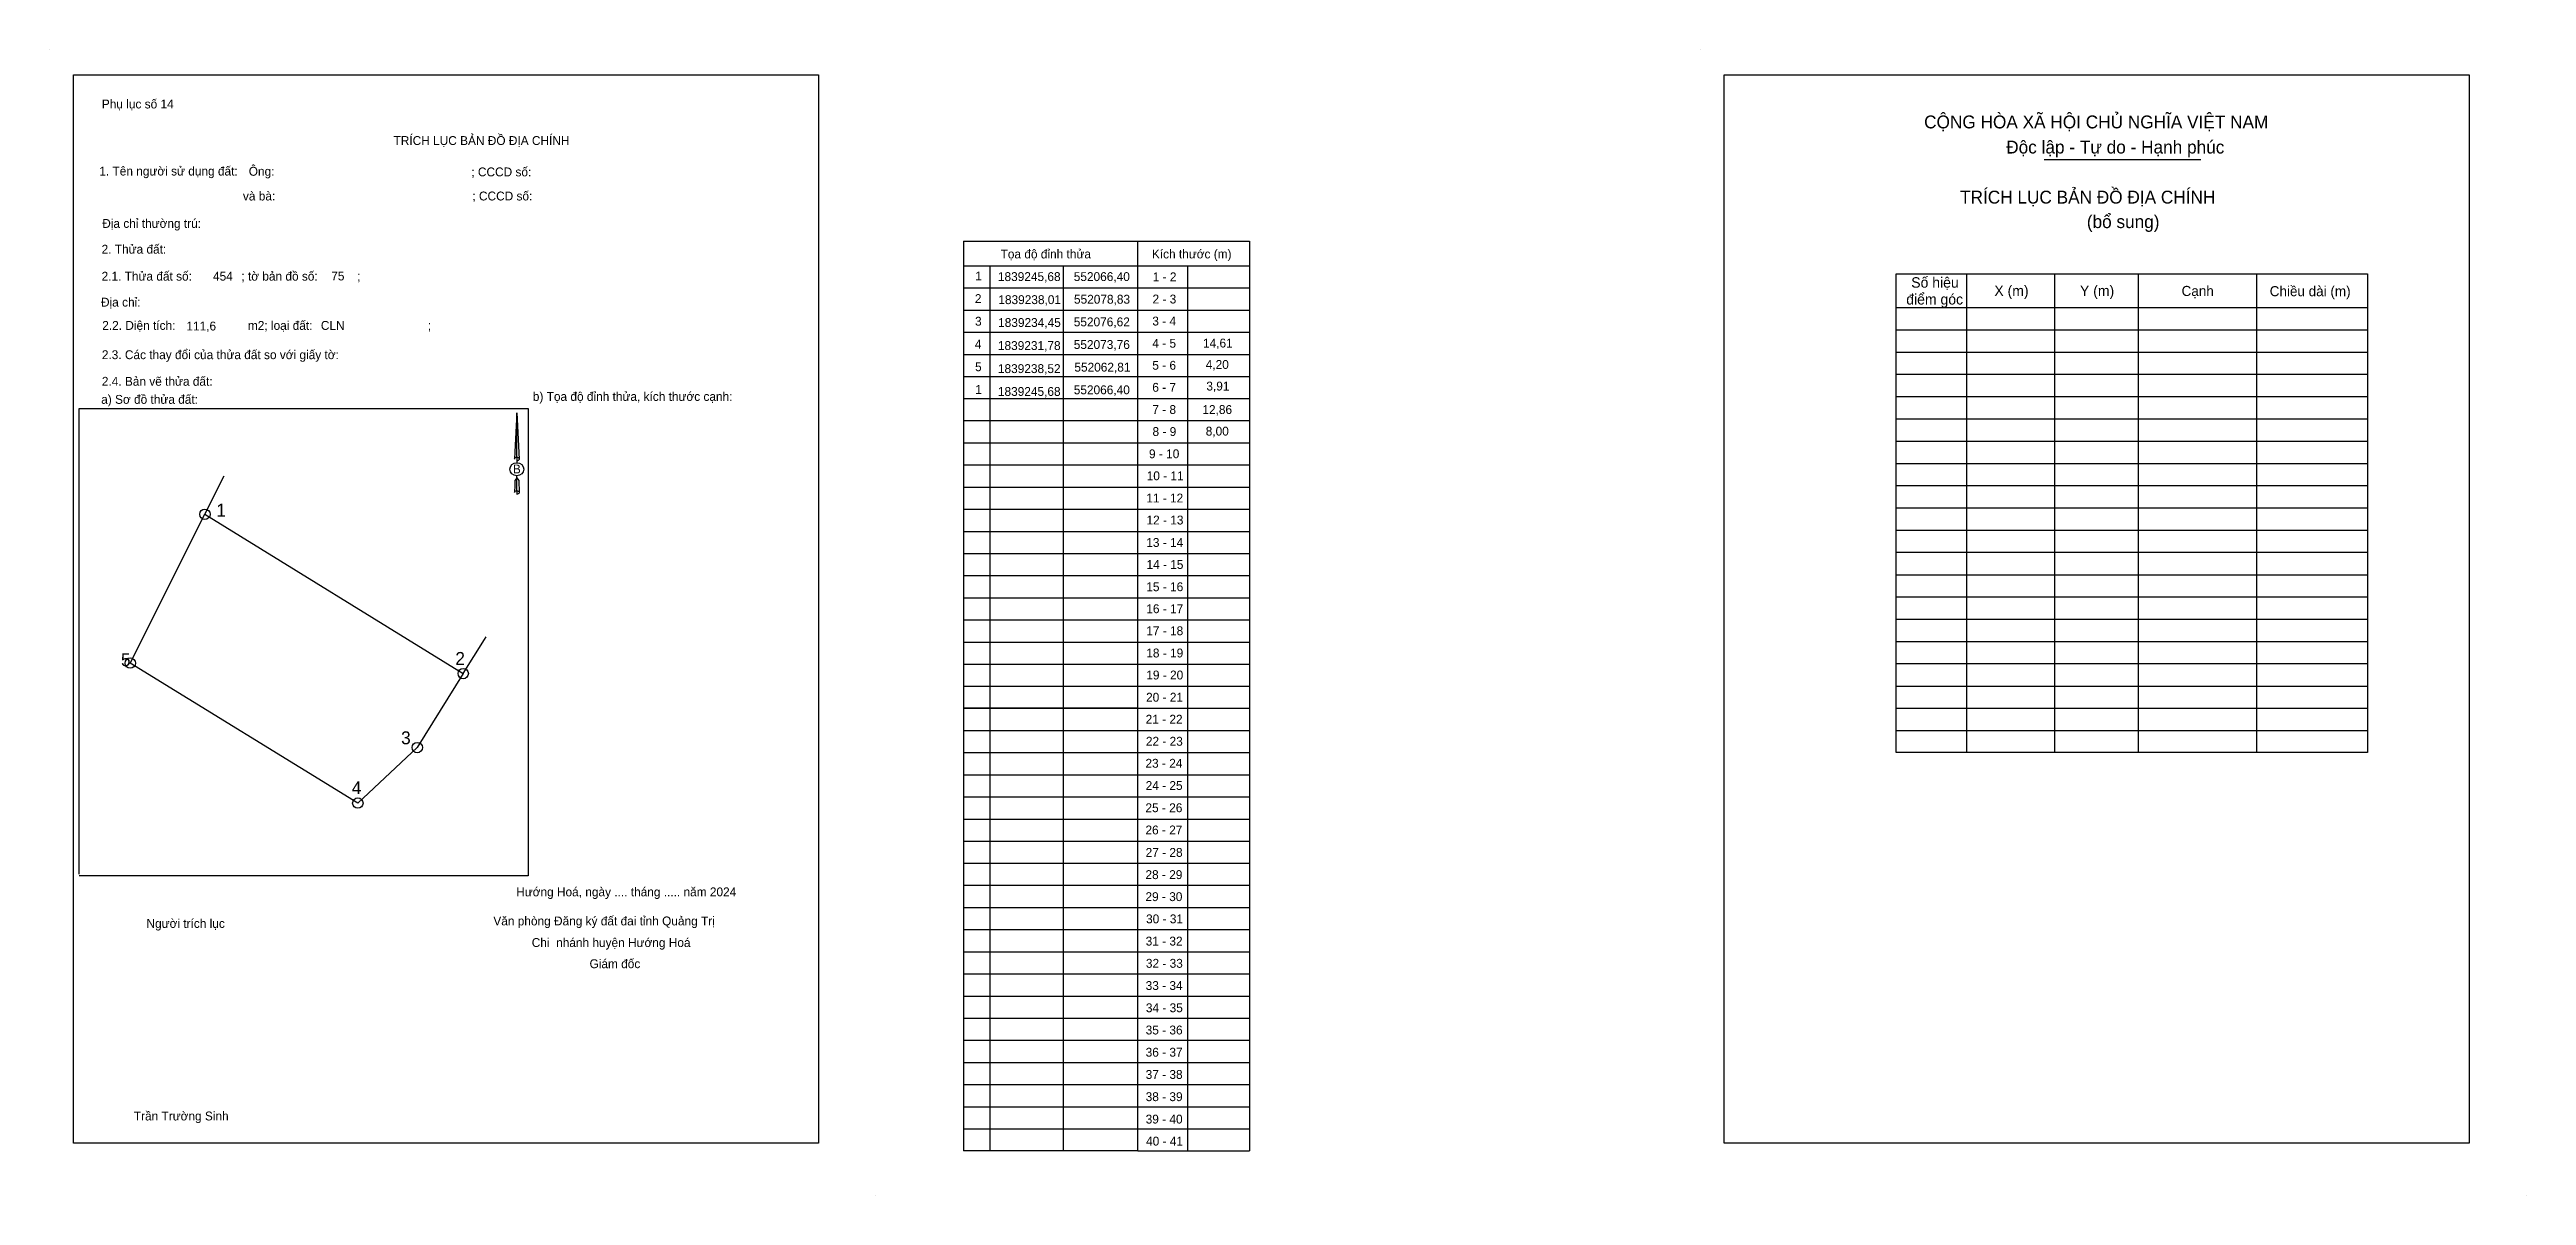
# Model space of a CAD drawing. Extents: x 552059 to 552178, y 1839213 to 1839268.
import ezdxf

# ---------------------------------------------------------------- set-up
doc = ezdxf.new("R2010")
doc.units = 0
for name, color, linetype in [('CanhThua', 7, 'Continuous'), ('hsktNoiDung', 7, 'Continuous'), ('hsktTemplate', 7, 'Continuous'), ('MocDinhThua', 7, 'Continuous'), ('RauThua', 7, 'Continuous'), ('SoHieuDinhThua', 7, 'Continuous')]:
    doc.layers.add(name, color=color, linetype=linetype)

msp = doc.modelspace()

# ---------------------------------------------------------------- linework, layer by layer
at = {"layer": 'CanhThua'}
for p, q in [((552062.81, 1839238.52), (552066.4, 1839245.68)), ((552066.4, 1839245.68), (552078.83, 1839238.01)), ((552073.76, 1839231.78), (552062.81, 1839238.52)), ((552078.83, 1839238.01), (552076.62, 1839234.45)), ((552076.62, 1839234.45), (552073.76, 1839231.78))]:
    msp.add_line(p, q, dxfattribs=at)
at = {"layer": 'hsktTemplate'}
for p, q in [((552058.92, 1839268.06), (552058.92, 1839268.06)), ((552138.36, 1839268.06), (552138.36, 1839268.06)), ((552060.07, 1839266.83), (552095.93, 1839266.83)), ((552060.07, 1839215.41), (552060.07, 1839266.83)), ((552095.93, 1839266.83), (552095.93, 1839215.41)), ((552154.91, 1839262.76), (552162.45, 1839262.76)), ((552102.9, 1839258.83), (552102.9, 1839215.03)), ((552102.9, 1839258.83), (552111.29, 1839258.83)), ((552111.29, 1839215.03), (552111.29, 1839258.83)), ((552111.29, 1839258.83), (552116.66, 1839258.83)), ((552116.66, 1839258.83), (552116.66, 1839215.03)), ((552102.9, 1839256.58), (552116.66, 1839256.58)), ((552102.93, 1839257.64), (552116.66, 1839257.64)), ((552104.17, 1839257.64), (552104.17, 1839236.34)), ((552107.7, 1839257.64), (552107.7, 1839236.34)), ((552113.68, 1839257.64), (552113.68, 1839236.34)), ((552147.78, 1839257.25), (552162.57, 1839257.25)), ((552147.78, 1839234.21), (552147.78, 1839257.25)), ((552151.17, 1839257.25), (552151.17, 1839234.21)), ((552155.4, 1839257.25), (552155.4, 1839234.21)), ((552159.43, 1839257.25), (552159.43, 1839234.21)), ((552162.57, 1839257.25), (552170.47, 1839257.25)), ((552165.13, 1839257.25), (552165.13, 1839234.21)), ((552170.47, 1839257.25), (552170.47, 1839234.21)), ((552102.9, 1839255.51), (552116.66, 1839255.51)), ((552147.78, 1839255.63), (552170.47, 1839255.63)), ((552102.9, 1839254.45), (552116.66, 1839254.45)), ((552147.78, 1839254.56), (552170.47, 1839254.56)), ((552102.9, 1839253.38), (552116.66, 1839253.38)), ((552147.78, 1839253.49), (552170.47, 1839253.49)), ((552102.9, 1839252.32), (552116.66, 1839252.32)), ((552147.78, 1839252.42), (552170.47, 1839252.42)), ((552060.35, 1839250.77), (552081.95, 1839250.77)), ((552060.35, 1839228.36), (552060.35, 1839250.77)), ((552081.95, 1839250.77), (552081.95, 1839228.28)), ((552102.9, 1839251.25), (552116.66, 1839251.25)), ((552147.78, 1839251.35), (552170.47, 1839251.35)), ((552081.41, 1839250.56), (552081.31, 1839248.69)), ((552081.41, 1839250.56), (552081.53, 1839248.34)), ((552081.41, 1839250.56), (552081.53, 1839248.34)), ((552081.41, 1839248.41), (552081.41, 1839250.56)), ((552081.41, 1839250.56), (552081.53, 1839248.34)), ((552102.9, 1839250.19), (552116.66, 1839250.19)), ((552147.78, 1839250.28), (552170.47, 1839250.28)), ((552081.31, 1839248.69), (552081.29, 1839248.34)), ((552081.41, 1839248.41), (552081.41, 1839248.33)), ((552081.41, 1839248.33), (552081.41, 1839248.27)), ((552081.41, 1839248.27), (552081.41, 1839248.18)), ((552081.41, 1839248.27), (552081.41, 1839248.18)), ((552081.41, 1839248.27), (552081.41, 1839248.18)), ((552081.53, 1839248.34), (552081.53, 1839248.34)), ((552102.9, 1839249.12), (552116.66, 1839249.12)), ((552147.78, 1839249.2), (552170.47, 1839249.2)), ((552081.31, 1839247.08), (552081.29, 1839246.73)), ((552081.32, 1839247.31), (552081.31, 1839247.08)), ((552081.41, 1839247.43), (552081.32, 1839247.31)), ((552081.41, 1839247.43), (552081.41, 1839247.53)), ((552081.41, 1839247.43), (552081.41, 1839247.53)), ((552081.41, 1839247.43), (552081.41, 1839247.53)), ((552081.41, 1839247.43), (552081.5, 1839247.31)), ((552081.41, 1839247.43), (552081.5, 1839247.31)), ((552081.41, 1839247.43), (552081.5, 1839247.31)), ((552081.41, 1839246.81), (552081.41, 1839247.43)), ((552081.5, 1839247.31), (552081.53, 1839246.73)), ((552081.5, 1839247.31), (552081.53, 1839246.73)), ((552081.5, 1839247.31), (552081.53, 1839246.73)), ((552102.9, 1839248.06), (552116.66, 1839248.06)), ((552147.78, 1839248.13), (552170.47, 1839248.13)), ((552147.78, 1839247.06), (552170.47, 1839247.06)), ((552081.41, 1839246.81), (552081.41, 1839246.72)), ((552081.41, 1839246.72), (552081.41, 1839246.66)), ((552081.53, 1839246.73), (552081.53, 1839246.73)), ((552102.9, 1839246.99), (552116.66, 1839246.99)), ((552102.9, 1839245.93), (552116.66, 1839245.93)), ((552147.78, 1839245.99), (552170.47, 1839245.99)), ((552102.9, 1839244.86), (552116.66, 1839244.86)), ((552147.78, 1839244.92), (552170.47, 1839244.92)), ((552102.9, 1839243.8), (552116.66, 1839243.8)), ((552147.78, 1839243.85), (552170.47, 1839243.85)), ((552102.9, 1839242.73), (552116.66, 1839242.73)), ((552147.78, 1839242.77), (552170.47, 1839242.77)), ((552102.9, 1839241.66), (552116.66, 1839241.66)), ((552147.78, 1839241.7), (552170.47, 1839241.7)), ((552102.9, 1839240.6), (552116.66, 1839240.6)), ((552147.78, 1839240.63), (552170.47, 1839240.63)), ((552102.9, 1839239.53), (552116.66, 1839239.53)), ((552147.78, 1839239.56), (552170.47, 1839239.56)), ((552102.9, 1839238.47), (552116.66, 1839238.47)), ((552147.78, 1839238.49), (552170.47, 1839238.49)), ((552102.9, 1839237.4), (552116.66, 1839237.4)), ((552111.29, 1839236.34), (552102.9, 1839236.34)), ((552102.93, 1839236.34), (552116.66, 1839236.34)), ((552104.17, 1839236.34), (552104.17, 1839215.03)), ((552107.7, 1839236.34), (552107.7, 1839215.03)), ((552111.29, 1839236.34), (552116.66, 1839236.34)), ((552113.68, 1839236.34), (552113.68, 1839215.03)), ((552147.78, 1839237.41), (552170.47, 1839237.41)), ((552147.78, 1839236.34), (552170.47, 1839236.34)), ((552102.9, 1839235.27), (552116.66, 1839235.27)), ((552147.78, 1839235.28), (552170.47, 1839235.28)), ((552102.9, 1839234.21), (552116.66, 1839234.21)), ((552170.47, 1839234.21), (552147.78, 1839234.21)), ((552102.9, 1839233.14), (552116.66, 1839233.14)), ((552102.9, 1839232.08), (552116.66, 1839232.08)), ((552102.9, 1839231.01), (552116.66, 1839231.01)), ((552102.9, 1839229.95), (552116.66, 1839229.95)), ((552081.95, 1839228.28), (552060.35, 1839228.28)), ((552102.9, 1839228.88), (552116.66, 1839228.88)), ((552102.9, 1839227.82), (552116.66, 1839227.82)), ((552102.9, 1839226.75), (552116.66, 1839226.75)), ((552102.9, 1839225.69), (552116.66, 1839225.69)), ((552102.9, 1839224.62), (552116.66, 1839224.62)), ((552102.9, 1839223.55), (552116.66, 1839223.55)), ((552102.9, 1839222.49), (552116.66, 1839222.49)), ((552102.9, 1839221.42), (552116.66, 1839221.42)), ((552102.9, 1839220.36), (552116.66, 1839220.36)), ((552102.9, 1839219.29), (552116.66, 1839219.29)), ((552102.9, 1839218.23), (552116.66, 1839218.23)), ((552102.9, 1839217.16), (552116.66, 1839217.16)), ((552102.9, 1839216.1), (552116.66, 1839216.1)), ((552095.93, 1839215.41), (552060.07, 1839215.41)), ((552111.29, 1839215.03), (552102.9, 1839215.03)), ((552111.29, 1839215.03), (552116.66, 1839215.03)), ((552098.68, 1839212.89), (552098.68, 1839212.89)), ((552178.12, 1839212.89), (552178.12, 1839212.89))]:
    msp.add_line(p, q, dxfattribs=at)
msp.add_lwpolyline([(552139.51, 1839266.83), (552175.36, 1839266.83), (552175.36, 1839215.41), (552139.51, 1839215.41)], close=True, dxfattribs=at)
for centre, start_param, end_param in [((552081.41, 1839248.34), 1.570796, 3.074452), ((552081.41, 1839248.34), 0.067141, 1.570796), ((552081.41, 1839248.34), 4.712389, 6.283185), ((552081.41, 1839246.73), 2.491069, 3.074278), ((552081.41, 1839246.73), 1.570796, 2.491069), ((552081.41, 1839246.73), 0.067141, 1.570796), ((552081.41, 1839246.73), 4.712389, 6.283185)]:
    msp.add_ellipse(centre, major_axis=(0.121, 0), ratio=0.614131, start_param=start_param, end_param=end_param, dxfattribs=at)
msp.add_ellipse((552081.41, 1839247.85), major_axis=(0.331, 0), ratio=0.952727, dxfattribs=at)
at = {"layer": 'MocDinhThua'}
for centre in [(552066.4, 1839245.68), (552062.81, 1839238.52), (552078.83, 1839238.01), (552076.62, 1839234.45), (552073.76, 1839231.78)]:
    msp.add_circle(centre, 0.25, dxfattribs=at)
at = {"layer": 'RauThua'}
for p, q in [((552066.4, 1839245.68), (552067.33, 1839247.53)), ((552078.83, 1839238.01), (552079.86, 1839239.66)), ((552079.86, 1839239.66), (552079.93, 1839239.78))]:
    msp.add_line(p, q, dxfattribs=at)

# ---------------------------------------------------------------- texts
at = {"layer": 'hsktNoiDung'}
for s, p in [('454', (552066.79, 1839256.93)), ('75', (552072.48, 1839256.94)), ('1', (552103.47, 1839256.94)), ('1839245,68', (552104.56, 1839256.91)), ('552066,40', (552108.21, 1839256.91)), ('2', (552103.45, 1839255.85)), ('1839238,01', (552104.58, 1839255.8)), ('552078,83', (552108.22, 1839255.82)), ('111,6', (552065.51, 1839254.53)), ('CLN', (552071.98, 1839254.56)), ('3', (552103.46, 1839254.76)), ('1839234,45', (552104.57, 1839254.7)), ('552076,62', (552108.21, 1839254.73)), ('4', (552103.45, 1839253.66)), ('5', (552103.46, 1839252.57)), ('1839231,78', (552104.56, 1839253.59)), ('552073,76', (552108.21, 1839253.64)), ('552062,81', (552108.24, 1839252.55)), ('14,61', (552114.43, 1839253.71)), ('4,20', (552114.56, 1839252.68)), ('1', (552103.47, 1839251.48)), ('1839238,52', (552104.56, 1839252.48)), ('1839245,68', (552104.56, 1839251.38)), ('552066,40', (552108.21, 1839251.46)), ('3,91', (552114.59, 1839251.64)), ('12,86', (552114.4, 1839250.51)), ('8,00', (552114.56, 1839249.47))]:
    msp.add_text(s, height=0.427, dxfattribs=at).set_placement(p)
at = {"layer": 'hsktTemplate'}
for s, height, p in [('Phụ lục số 14', 0.4267, (552061.44, 1839265.22)), ('CỘNG HÒA XÃ HỘI CHỦ NGHĨA VIỆT NAM', 0.6193, (552149.13, 1839264.26)), (' TRÍCH LỤC BẢN ĐỒ ĐỊA CHÍNH', 0.4267, (552075.32, 1839263.46)), ('Độc lập - Tự do - Hạnh phúc', 0.6193, (552153.08, 1839263.05)), ('Ông:', 0.427, (552068.51, 1839261.98)), ('1. Tên người sử dụng đất:', 0.4267, (552061.32, 1839261.99)), ('; CCCD số:', 0.427, (552079.22, 1839261.95)), ('TRÍCH LỤC BẢN ĐỒ ĐỊA CHÍNH', 0.6193, (552150.86, 1839260.64)), ('và bà:', 0.427, (552068.23, 1839260.79)), ('; CCCD số:', 0.427, (552079.27, 1839260.79)), ('(bổ sung)', 0.619, (552156.96, 1839259.46)), ('Địa chỉ thường trú:', 0.4267, (552061.46, 1839259.47)), ('2. Thửa đất:', 0.4267, (552061.43, 1839258.23)), ('Tọa độ đỉnh thửa', 0.4267, (552104.69, 1839258)), ('Kích thước (m)', 0.4267, (552111.97, 1839258)), ('2.1. Thửa đất số:               ; tờ bản đồ số:            ;', 0.4267, (552061.43, 1839256.93)), ('1 - 2', 0.427, (552112.01, 1839256.9)), ('Số hiệu', 0.504, (552148.51, 1839256.59)), ('X (m)', 0.504, (552152.51, 1839256.19)), ('Y (m)', 0.504, (552156.63, 1839256.19)), ('Cạnh', 0.485, (552161.52, 1839256.19)), ('Chiều dài (m)', 0.4851, (552165.76, 1839256.18)), ('Địa chỉ:', 0.427, (552061.4, 1839255.68)), ('2 - 3', 0.427, (552112, 1839255.83)), ('điểm góc', 0.504, (552148.27, 1839255.78)), ('2.2. Diện tích:                      m2; loại đất:                                   ;', 0.4267, (552061.46, 1839254.56)), ('3 - 4', 0.427, (552111.99, 1839254.77)), ('2.3. Các thay đổi của thửa đất so với giấy tờ:', 0.4267, (552061.44, 1839253.15)), ('4 - 5', 0.427, (552111.99, 1839253.7)), ('5 - 6', 0.427, (552111.99, 1839252.64)), ('2.4. Bản vẽ thửa đất:', 0.4267, (552061.44, 1839251.87)), ('6 - 7', 0.427, (552111.99, 1839251.58)), ('a) Sơ đồ thửa đất:', 0.4267, (552061.41, 1839251)), ('b) Tọa độ đỉnh thửa, kích thước cạnh:', 0.4267, (552082.18, 1839251.14)), ('7 - 8', 0.427, (552111.99, 1839250.51)), ('8 - 9', 0.427, (552112, 1839249.45)), ('9 - 10', 0.427, (552111.83, 1839248.38)), ('B', 0.427, (552081.22, 1839247.65)), ('10 - 11', 0.427, (552111.72, 1839247.32)), ('11 - 12', 0.427, (552111.7, 1839246.25)), ('12 - 13', 0.427, (552111.71, 1839245.19)), ('13 - 14', 0.427, (552111.7, 1839244.11)), ('14 - 15', 0.427, (552111.71, 1839243.05)), ('15 - 16', 0.427, (552111.7, 1839241.98)), ('16 - 17', 0.427, (552111.7, 1839240.92)), ('17 - 18', 0.427, (552111.7, 1839239.86)), ('18 - 19', 0.427, (552111.7, 1839238.79)), ('19 - 20', 0.427, (552111.7, 1839237.73)), ('20 - 21', 0.427, (552111.69, 1839236.66)), ('21 - 22', 0.427, (552111.67, 1839235.6)), ('23 - 24', 0.427, (552111.66, 1839233.48)), ('22 - 23', 0.427, (552111.68, 1839234.54)), ('24 - 25', 0.427, (552111.67, 1839232.41)), ('25 - 26', 0.427, (552111.66, 1839231.34)), ('26 - 27', 0.427, (552111.66, 1839230.27)), ('27 - 28', 0.427, (552111.67, 1839229.19)), ('28 - 29', 0.427, (552111.66, 1839228.12)), ('Hướng Hoá, ngày .... tháng ..... năm 2024', 0.4267, (552081.38, 1839227.29)), ('29 - 30', 0.427, (552111.66, 1839227.06)), ('Người trích lục', 0.4267, (552063.59, 1839225.77)), ('Văn phòng Đăng ký đất đai tỉnh Quảng Trị', 0.4267, (552080.28, 1839225.89)), ('30 - 31', 0.427, (552111.69, 1839225.99)), (' Chi  nhánh huyện Hướng Hoá', 0.4267, (552081.97, 1839224.85)), ('31 - 32', 0.427, (552111.67, 1839224.92)), (' Giám đốc', 0.427, (552084.75, 1839223.83)), ('33 - 34', 0.427, (552111.67, 1839222.78)), ('32 - 33', 0.427, (552111.68, 1839223.85)), ('34 - 35', 0.427, (552111.68, 1839221.71)), ('35 - 36', 0.427, (552111.67, 1839220.64)), ('36 - 37', 0.427, (552111.67, 1839219.57)), ('37 - 38', 0.427, (552111.67, 1839218.5)), ('38 - 39', 0.427, (552111.67, 1839217.43)), ('Trần Trường Sinh', 0.4267, (552062.98, 1839216.5)), ('39 - 40', 0.427, (552111.67, 1839216.35)), ('40 - 41', 0.427, (552111.69, 1839215.29))]:
    msp.add_text(s, height=height, dxfattribs=at).set_placement(p)
at = {"layer": 'SoHieuDinhThua'}
for s, p in [('1', (552066.95, 1839245.57)), ('5', (552062.36, 1839238.37)), ('2', (552078.45, 1839238.43)), ('3', (552075.84, 1839234.61)), ('4', (552073.47, 1839232.21))]:
    msp.add_text(s, height=0.622, dxfattribs=at).set_placement(p)

doc.saveas('drawing.dxf')
